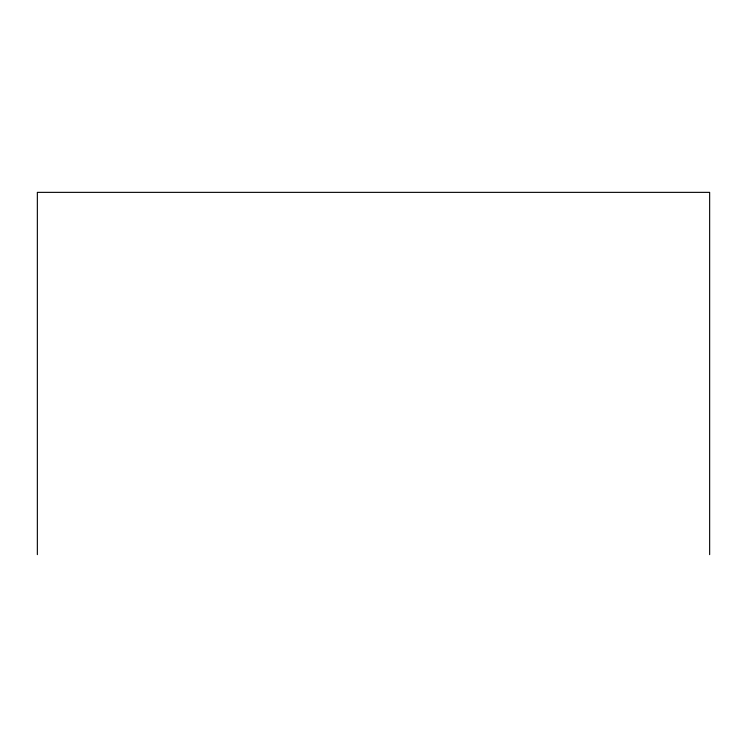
<?xml version="1.0" encoding="UTF-8"?>
<svg xmlns="http://www.w3.org/2000/svg" width="747" height="747" viewBox="0 0 747 747"><rect width="100%" height="100%" fill="white"/><g stroke="black" fill="none" stroke-linecap="round" stroke-linejoin="round"><path stroke-width="1.12" d="M709.65 554.638L709.65 192.362L37.35 192.362L37.35 554.638"/></g></svg>
